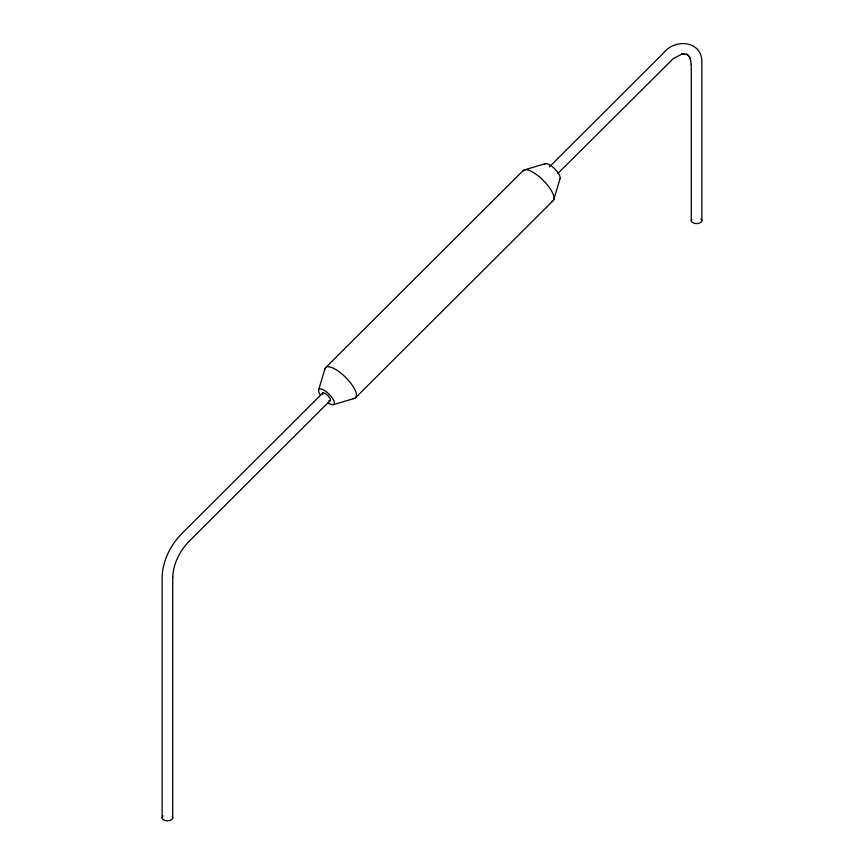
<?xml version="1.0" encoding="UTF-8"?>
<svg xmlns="http://www.w3.org/2000/svg" width="864" height="864" viewBox="0 0 864 864"><rect width="100%" height="100%" fill="white"/><g stroke="black" fill="none" stroke-linecap="round" stroke-linejoin="round"><path stroke-width="1.3" d="M172.724 577.832C173.048 564.106 179.68 551.016 189.14 541.285L330.188 400.572M318.697 389.686L325.026 368.528M553.705 199.8L560.034 178.632M325.793 367.492L523.336 170.413M322.79 392.969L181.624 533.79C170.424 545.357 162.572 560.876 162.151 577.163L162.151 818.014M549.504 166.795L662.926 53.644C674.968 37.552 703.48 40.554 701.849 64.076L701.849 220.795M557.852 173.448L673.315 58.59L682.193 54L681.545 54.173L684.396 53.806L683.683 53.816L687.841 54.799L686.545 54.043L689.612 56.959L689.267 56.333L690.455 58.892L690.271 58.244L691.276 64.876M355.396 397.904L552.938 200.837M524.545 169.841L545.454 163.652M333.277 404.665L354.186 398.477M691.276 64.325L691.276 220.795M172.724 577.314L172.724 818.014M172.249 816.448A5.314 3.067 0 0 1 166.979 820.8A5.314 3.067 0 0 1 163.091 815.994M700.909 218.765A5.314 3.067 0 0 1 697.021 223.582A5.314 3.067 0 0 1 691.751 219.229M322.736 394.6A5.314 1.836 45.1 0 1 324.778 393.206A5.314 1.836 45.1 0 1 329.843 398.11A5.314 1.836 45.1 0 1 328.979 400.648M522.569 171.45A21.233 7.322 45.1 0 1 543.856 180.986A21.233 7.322 45.1 0 1 551.718 201.409M324.734 369.986A21.233 7.322 45.1 0 1 346.313 378.054A21.233 7.322 45.1 0 1 352.555 398.574M320.306 394.978A10.616 3.661 45.1 0 1 322.65 389.459A10.616 3.661 45.1 0 1 333.99 401.101A10.616 3.661 45.1 0 1 327.715 402.581M544.46 164.462A10.616 3.661 45.1 0 1 554.45 168.577A10.616 3.661 45.1 0 1 559.645 179.15"/></g></svg>
